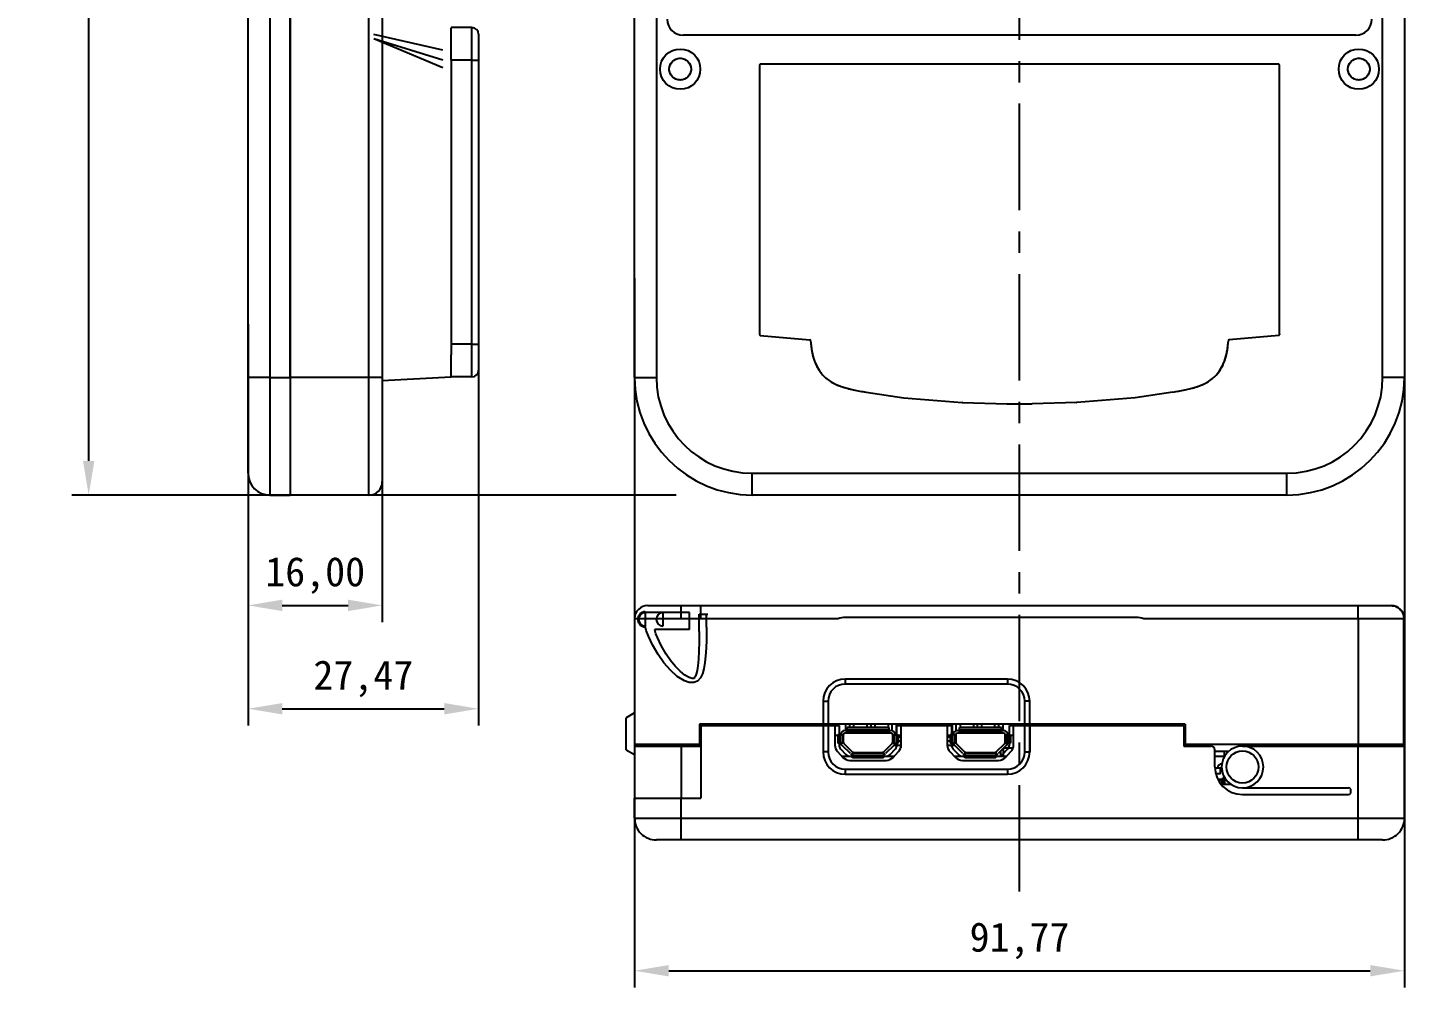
# Model space of a CAD drawing. Header units: inches. Extents: x 101 to 265, y 24 to 241.
# Drawn here: x 100.8 to 265, y 24 to 138.5 of the extents above; entities that cross this region are included whole.
import ezdxf

# ---------------------------------------------------------------- set-up
doc = ezdxf.new("R2010")
doc.units = ezdxf.units.IN
doc.header["$MEASUREMENT"] = 0
doc.linetypes.add('CENTERX2', pattern=[20.32, 12.7, -2.54, 2.54, -2.54])
doc.styles.get("Standard").update_dxf_attribs({"font": 'simsun.ttc'})
doc.dimstyles.new('ISO-25', dxfattribs={"dimtxt": 2.5, "dimasz": 2.5, "dimexe": 1.25, "dimexo": 0.625, "dimtad": 1, "dimtxsty": 'Standard', "dimcen": 2.5, "dimadec": 0, "dimazin": 0, "dimtfac": 1, "dimtmove": 0, "dimatfit": 3, "dimfxl": 1, "dimarcsym": 0})

# ---------------------------------------------------------------- blocks, each defined once
blk = doc.blocks.new('*D21')
at = {"color": 0, "lineweight": -2}
for p, q in [((178.13, 226.24), (106.11, 226.24)), ((108.11, 222.16), (108.11, 158.07)), ((108.11, 86.85), (108.11, 150.94)), ((178.13, 82.77), (106.11, 82.77))]:
    blk.add_line(p, q, dxfattribs=at)
at = {"color": 0}
for points in [[(108.79, 222.16), (107.43, 222.16), (108.11, 226.24)], [(107.43, 86.85), (108.79, 86.85), (108.11, 82.77)]]:
    blk.add_solid(points, dxfattribs=at)
at = {"layer": 'Defpoints', "color": 0}
for p in [(178.13, 226.24), (108.11, 82.77), (178.13, 82.77)]:
    blk.add_point(p, dxfattribs=at)
at = {"color": 0, "insert": (108.11, 154.51), "char_height": 3.5, "attachment_point": 5}
blk.add_mtext('143,47', dxfattribs=at)
blk = doc.blocks.new('*D22')
at = {"color": 0, "lineweight": -2}
for p, q in [((127.11, 88.32), (127.11, 67.61)), ((143.11, 88.32), (143.11, 67.61)), ((131.19, 69.61), (139.03, 69.61))]:
    blk.add_line(p, q, dxfattribs=at)
at = {"color": 0}
for points in [[(131.19, 70.29), (131.19, 68.93), (127.11, 69.61)], [(139.03, 68.93), (139.03, 70.29), (143.11, 69.61)]]:
    blk.add_solid(points, dxfattribs=at)
at = {"layer": 'Defpoints', "color": 0}
for p in [(127.11, 88.32), (143.11, 88.32), (143.11, 69.61)]:
    blk.add_point(p, dxfattribs=at)
at = {"color": 0, "insert": (135.11, 73.18), "char_height": 3.5, "attachment_point": 5}
blk.add_mtext('16,00', dxfattribs=at)
blk = doc.blocks.new('*D23')
at = {"color": 0, "lineweight": -2}
for p, q in [((127.11, 103.14), (127.11, 55.28)), ((154.58, 103.14), (154.58, 55.28)), ((131.19, 57.28), (150.5, 57.28))]:
    blk.add_line(p, q, dxfattribs=at)
at = {"color": 0}
for points in [[(131.19, 57.96), (131.19, 56.6), (127.11, 57.28)], [(150.5, 56.6), (150.5, 57.96), (154.58, 57.28)]]:
    blk.add_solid(points, dxfattribs=at)
at = {"layer": 'Defpoints', "color": 0}
for p in [(127.11, 103.14), (154.58, 103.14), (154.58, 57.28)]:
    blk.add_point(p, dxfattribs=at)
at = {"color": 0, "insert": (140.85, 60.85), "char_height": 3.5, "attachment_point": 5}
blk.add_mtext('27,47', dxfattribs=at)
blk = doc.blocks.new('*D24')
at = {"color": 0, "lineweight": -2}
for p, q in [((173.18, 108.65), (173.18, 24.03)), ((264.95, 108.65), (264.95, 24.03)), ((177.26, 26.03), (260.87, 26.03))]:
    blk.add_line(p, q, dxfattribs=at)
at = {"color": 0}
for points in [[(177.26, 26.71), (177.26, 25.35), (173.18, 26.03)], [(260.87, 25.35), (260.87, 26.71), (264.95, 26.03)]]:
    blk.add_solid(points, dxfattribs=at)
at = {"layer": 'Defpoints', "color": 0}
for p in [(173.18, 108.65), (264.95, 108.65), (264.95, 26.03)]:
    blk.add_point(p, dxfattribs=at)
at = {"color": 0, "insert": (219.07, 29.6), "char_height": 3.5, "attachment_point": 5}
blk.add_mtext('91,77', dxfattribs=at)

msp = doc.modelspace()

# ---------------------------------------------------------------- linework, layer by layer
at = {"color": 7, "linetype": 'CENTERX2'}
for p, q in [((219.066, 35.478), (219.066, 240.028)), ((203.51, 54.376), (198.51, 54.376)), ((216.91, 54.376), (211.91, 54.376))]:
    msp.add_line(p, q, dxfattribs=at)
at = {"color": 7, "linetype": 'Continuous', "lineweight": 25}
for p, q in [((127.113, 96.807), (127.113, 220.706)), ((129.713, 220.706), (129.713, 96.807)), ((262.353, 96.807), (262.353, 220.706)), ((264.953, 220.706), (264.953, 96.807)), ((173.18, 96.807), (173.18, 186.704)), ((175.78, 186.704), (175.78, 96.808)), ((132.113, 96.807), (132.113, 165.387)), ((132.113, 165.187), (132.113, 96.807)), ((141.513, 96.807), (141.513, 165.257)), ((143.113, 165.257), (143.113, 96.807)), ((151.313, 138.539), (151.313, 138.477)), ((153.783, 138.539), (151.313, 138.539)), ((151.313, 138.326), (151.313, 138.477)), ((151.313, 138.054), (151.313, 138.326)), ((151.313, 137.645), (151.313, 138.054)), ((153.783, 134.639), (153.783, 138.539)), ((151.313, 137.109), (151.313, 137.645)), ((151.313, 136.508), (151.313, 137.109)), ((151.313, 135.897), (151.313, 136.508)), ((154.583, 137.739), (154.583, 134.639)), ((259.174, 137.624), (178.964, 137.621)), ((151.313, 135.32), (151.313, 135.897)), ((151.313, 134.885), (151.313, 135.32)), ((151.313, 134.639), (151.313, 134.885)), ((151.313, 134.639), (151.313, 100.762)), ((153.783, 134.639), (151.313, 134.639)), ((153.783, 100.762), (153.783, 134.639)), ((153.783, 134.639), (154.583, 134.639)), ((154.583, 134.639), (154.583, 100.762)), ((188.07, 134.048), (188.07, 101.998)), ((249.962, 134.148), (188.17, 134.148)), ((250.062, 101.997), (250.062, 134.048)), ((188.07, 101.998), (188.07, 101.902)), ((188.161, 101.802), (194.075, 101.268)), ((249.971, 101.802), (244.057, 101.268)), ((250.062, 101.902), (250.062, 101.997)), ((151.313, 100.762), (151.313, 99.503)), ((153.783, 100.762), (151.313, 100.762)), ((153.783, 96.862), (153.783, 100.762)), ((153.783, 100.762), (154.583, 100.762)), ((154.583, 100.762), (154.583, 97.662)), ((151.313, 98.893), (151.313, 99.503)), ((151.313, 98.292), (151.313, 98.893)), ((143.113, 96.451), (151.303, 96.862)), ((151.313, 97.756), (151.313, 98.292)), ((151.313, 97.346), (151.313, 97.756)), ((151.313, 97.075), (151.313, 97.346)), ((151.313, 96.924), (151.313, 97.075)), ((153.783, 96.862), (151.313, 96.862)), ((127.113, 85.37), (127.113, 96.807)), ((129.713, 96.807), (132.113, 96.807)), ((129.713, 96.807), (129.713, 82.77)), ((141.513, 96.807), (132.113, 96.807)), ((132.113, 96.807), (132.113, 82.77)), ((143.113, 96.807), (141.513, 96.807)), ((141.513, 82.77), (141.513, 96.807)), ((143.113, 96.807), (143.113, 84.37)), ((173.18, 96.807), (175.78, 96.808)), ((264.953, 96.807), (262.353, 96.807)), ((200.786, 95.038), (205.285, 94.377)), ((205.292, 94.376), (212.248, 93.829)), ((212.253, 93.828), (217.549, 93.662)), ((217.552, 93.662), (220.58, 93.662)), ((225.879, 93.828), (220.584, 93.662)), ((232.84, 94.376), (225.884, 93.829)), ((237.346, 95.038), (232.847, 94.377)), ((187.215, 85.37), (250.916, 85.37)), ((187.215, 82.77), (187.215, 85.37)), ((250.916, 82.77), (250.916, 85.37)), ((129.713, 82.77), (132.113, 82.77)), ((141.513, 82.77), (132.113, 82.77)), ((250.916, 82.77), (187.215, 82.77)), ((174.78, 69.606), (178.717, 69.606)), ((178.717, 69.606), (181.089, 69.606)), ((181.089, 68.006), (181.089, 69.606)), ((181.089, 69.606), (259.417, 69.606)), ((259.417, 69.606), (263.25, 69.606)), ((178.717, 68.006), (173.18, 68.006)), ((173.18, 68.006), (173.18, 53.006)), ((181.089, 68.006), (178.717, 68.006)), ((197.416, 68.006), (181.089, 68.006)), ((232.995, 68.156), (198.295, 68.156)), ((259.417, 68.006), (233.874, 68.006)), ((264.881, 68.006), (259.417, 68.006)), ((259.417, 68.006), (259.417, 53.026)), ((264.881, 53.026), (264.881, 68.006)), ((264.954, 68.006), (264.954, 61.006)), ((217.635, 60.826), (198.295, 60.826)), ((198.295, 60.826), (198.295, 60.226)), ((217.635, 60.826), (217.635, 60.226)), ((264.954, 61.006), (264.881, 61.006)), ((264.954, 60.826), (264.881, 60.826)), ((264.954, 52.826), (264.954, 60.826)), ((217.635, 60.226), (198.295, 60.226)), ((195.645, 58.176), (195.645, 55.426)), ((195.645, 58.176), (196.245, 58.176)), ((196.245, 58.176), (196.245, 55.426)), ((220.285, 58.176), (219.685, 58.176)), ((219.685, 55.426), (219.685, 58.176)), ((220.285, 55.426), (220.285, 58.176)), ((173.18, 56.786), (172.181, 56.209)), ((195.645, 55.426), (180.939, 55.426)), ((180.939, 55.426), (180.939, 53.006)), ((181.089, 55.276), (181.089, 46.626)), ((181.089, 55.276), (195.645, 55.276)), ((183.085, 55.276), (183.085, 55.426)), ((184.085, 55.276), (184.085, 55.426)), ((185.625, 55.426), (185.625, 55.276)), ((186.625, 55.276), (186.625, 55.426)), ((188.165, 55.426), (188.165, 55.276)), ((189.165, 55.276), (189.165, 55.426)), ((190.705, 55.426), (190.705, 55.276)), ((191.705, 55.276), (191.705, 55.426)), ((192.215, 55.426), (192.215, 55.276)), ((196.245, 55.426), (195.645, 55.426)), ((195.645, 55.276), (195.645, 52.126)), ((195.645, 55.276), (196.245, 55.276)), ((196.215, 55.426), (196.215, 55.276)), ((219.685, 55.426), (196.245, 55.426)), ((196.245, 55.276), (196.245, 52.126)), ((196.245, 55.276), (197.06, 55.276)), ((196.785, 55.276), (196.785, 55.426)), ((197.06, 55.276), (197.06, 52.956)), ((197.41, 54.176), (197.41, 53.176)), ((197.656, 54.176), (197.41, 54.176)), ((197.656, 54.176), (197.656, 53.176)), ((197.915, 54.176), (197.656, 54.176)), ((197.915, 54.176), (197.915, 53.176)), ((198.06, 54.176), (197.915, 54.176)), ((198.06, 54.176), (198.06, 53.283)), ((198.26, 54.676), (198.51, 54.676)), ((198.51, 54.376), (198.26, 54.376)), ((198.325, 55.426), (198.325, 54.676)), ((203.51, 55.026), (198.51, 55.026)), ((198.51, 54.781), (198.51, 55.026)), ((203.51, 54.781), (198.51, 54.781)), ((198.51, 54.522), (198.51, 54.781)), ((203.51, 54.522), (198.51, 54.522)), ((198.51, 54.376), (198.51, 54.522)), ((203.51, 54.376), (198.51, 54.376)), ((199.325, 55.026), (199.325, 55.426)), ((200.865, 55.426), (200.865, 55.026)), ((201.865, 55.026), (201.865, 55.426)), ((203.405, 55.426), (203.405, 55.026)), ((203.51, 54.781), (203.51, 55.026)), ((203.51, 54.522), (203.51, 54.781)), ((203.51, 54.676), (203.76, 54.676)), ((203.51, 54.376), (203.51, 54.522)), ((203.76, 54.376), (203.51, 54.376)), ((203.96, 53.283), (203.96, 54.176)), ((203.96, 54.176), (204.105, 54.176)), ((204.105, 54.176), (204.105, 53.176)), ((204.105, 54.176), (204.365, 54.176)), ((204.365, 54.176), (204.365, 53.176)), ((204.365, 54.176), (204.61, 54.176)), ((204.405, 54.176), (204.405, 55.426)), ((204.61, 54.176), (204.61, 53.176)), ((204.915, 55.426), (204.915, 52.637)), ((204.96, 52.956), (204.96, 55.276)), ((204.96, 55.276), (210.46, 55.276)), ((210.215, 55.426), (210.215, 55.276)), ((210.46, 55.276), (210.46, 52.956)), ((210.81, 54.176), (210.81, 53.176)), ((211.056, 54.176), (210.81, 54.176)), ((211.025, 55.426), (211.025, 54.176)), ((211.056, 54.176), (211.056, 53.176)), ((211.315, 54.176), (211.056, 54.176)), ((211.315, 54.176), (211.315, 53.176)), ((211.46, 54.176), (211.315, 54.176)), ((211.46, 54.176), (211.46, 53.283)), ((211.66, 54.676), (211.91, 54.676)), ((211.91, 54.376), (211.66, 54.376)), ((216.91, 55.026), (211.91, 55.026)), ((211.91, 54.781), (211.91, 55.026)), ((216.91, 54.781), (211.91, 54.781)), ((211.91, 54.522), (211.91, 54.781)), ((216.91, 54.522), (211.91, 54.522)), ((211.91, 54.376), (211.91, 54.522)), ((216.91, 54.376), (211.91, 54.376)), ((212.025, 55.026), (212.025, 55.426)), ((213.565, 55.426), (213.565, 55.026)), ((214.565, 55.026), (214.565, 55.426)), ((216.105, 55.426), (216.105, 55.026)), ((216.91, 54.781), (216.91, 55.026)), ((216.91, 54.522), (216.91, 54.781)), ((216.91, 54.676), (217.16, 54.676)), ((216.91, 54.376), (216.91, 54.522)), ((217.16, 54.376), (216.91, 54.376)), ((217.105, 54.676), (217.105, 55.426)), ((217.36, 53.283), (217.36, 54.176)), ((217.36, 54.176), (217.505, 54.176)), ((217.505, 54.176), (217.505, 53.176)), ((217.505, 54.176), (217.765, 54.176)), ((217.765, 54.176), (217.765, 53.176)), ((217.765, 54.176), (218.01, 54.176)), ((218.01, 54.176), (218.01, 53.176)), ((218.36, 52.956), (218.36, 55.276)), ((218.36, 55.276), (219.685, 55.276)), ((218.645, 55.426), (218.645, 55.276)), ((219.645, 55.276), (219.645, 55.426)), ((220.285, 55.426), (219.685, 55.426)), ((219.685, 52.126), (219.685, 55.276)), ((219.685, 55.276), (220.285, 55.276)), ((238.795, 55.426), (220.285, 55.426)), ((220.285, 52.126), (220.285, 55.276)), ((220.285, 55.276), (238.645, 55.276)), ((221.185, 55.426), (221.185, 55.276)), ((222.185, 55.276), (222.185, 55.426)), ((222.465, 55.276), (222.465, 55.426)), ((225.415, 55.276), (225.415, 55.426)), ((226.265, 55.426), (226.265, 55.276)), ((227.265, 55.276), (227.265, 55.426)), ((228.665, 55.276), (228.665, 55.426)), ((231.615, 55.276), (231.615, 55.426)), ((232.345, 55.276), (232.345, 55.426)), ((234.945, 55.426), (234.945, 55.276)), ((235.945, 55.276), (235.945, 55.426)), ((237.485, 55.426), (237.485, 55.276)), ((238.485, 55.276), (238.485, 55.426)), ((238.645, 55.276), (238.645, 52.826)), ((238.795, 55.426), (238.795, 53.026)), ((178.717, 53.006), (173.18, 53.006)), ((173.18, 53.006), (173.18, 51.806)), ((173.18, 52.826), (173.18, 51.626)), ((173.18, 52.826), (178.717, 52.826)), ((174.58, 53.006), (174.58, 52.826)), ((174.58, 52.826), (174.58, 53.006)), ((174.765, 52.826), (174.765, 53.006)), ((175.615, 52.826), (175.615, 53.006)), ((178.165, 52.826), (178.165, 53.006)), ((180.939, 53.006), (178.717, 53.006)), ((178.717, 52.826), (178.717, 46.626)), ((178.717, 52.826), (181.089, 52.826)), ((178.835, 53.006), (178.835, 52.826)), ((178.845, 53.006), (178.845, 52.826)), ((179.365, 53.006), (179.365, 52.826)), ((179.415, 52.826), (179.415, 53.006)), ((180.815, 52.926), (180.815, 52.826)), ((180.815, 52.926), (181.089, 52.926)), ((181.089, 52.826), (181.089, 46.626)), ((197.06, 54.126), (197.41, 54.126)), ((197.656, 53.176), (197.41, 53.176)), ((197.915, 53.176), (197.656, 53.176)), ((198.914, 51.923), (197.907, 52.93)), ((198.06, 53.176), (197.915, 53.176)), ((198.06, 53.283), (198.06, 53.176)), ((198.119, 53.142), (199.126, 52.135)), ((202.894, 52.135), (203.902, 53.142)), ((204.114, 52.93), (203.107, 51.923)), ((203.96, 53.283), (203.96, 53.176)), ((203.96, 53.176), (204.105, 53.176)), ((204.105, 53.176), (204.365, 53.176)), ((204.11, 52.926), (204.915, 52.926)), ((204.365, 53.176), (204.61, 53.176)), ((204.61, 54.126), (204.915, 54.126)), ((204.61, 53.926), (204.915, 53.926)), ((210.46, 54.126), (210.81, 54.126)), ((210.46, 53.926), (210.81, 53.926)), ((210.46, 52.926), (211.31, 52.926)), ((211.056, 53.176), (210.81, 53.176)), ((211.315, 53.176), (211.056, 53.176)), ((212.314, 51.923), (211.307, 52.93)), ((211.46, 53.176), (211.315, 53.176)), ((211.46, 53.283), (211.46, 53.176)), ((211.519, 53.142), (212.526, 52.135)), ((216.294, 52.135), (217.302, 53.142)), ((217.514, 52.93), (216.507, 51.923)), ((217.115, 52.531), (217.115, 51.626)), ((217.21, 52.626), (218.312, 52.626)), ((217.36, 53.283), (217.36, 53.176)), ((217.36, 53.176), (217.505, 53.176)), ((217.505, 53.176), (217.765, 53.176)), ((217.765, 53.176), (218.01, 53.176)), ((218.01, 54.126), (218.36, 54.126)), ((238.645, 54.126), (238.795, 54.126)), ((238.645, 52.826), (241.857, 52.826)), ((259.417, 53.026), (238.795, 53.026)), ((239.215, 53.026), (239.215, 52.826)), ((240.465, 53.026), (240.465, 52.826)), ((240.565, 53.026), (240.565, 52.826)), ((241.965, 53.026), (241.965, 52.814)), ((245.647, 52.826), (259.417, 52.826)), ((264.881, 53.026), (259.417, 53.026)), ((259.417, 44.226), (259.417, 52.826)), ((259.417, 52.826), (264.954, 52.826)), ((263.215, 53.026), (263.215, 52.826)), ((264.954, 44.226), (264.954, 52.826)), ((172.181, 52.384), (173.18, 51.807)), ((173.18, 51.626), (173.18, 46.626)), ((196.245, 52.126), (195.645, 52.126)), ((197.376, 52.165), (198.02, 51.485)), ((197.886, 51.626), (199.16, 51.626)), ((198.855, 51.126), (203.166, 51.126)), ((199.267, 52.076), (199.16, 52.076)), ((199.16, 52.076), (199.16, 51.931)), ((202.86, 51.931), (199.16, 51.931)), ((199.16, 51.931), (199.16, 51.672)), ((202.86, 51.672), (199.16, 51.672)), ((199.16, 51.426), (199.16, 51.672)), ((202.86, 51.426), (199.16, 51.426)), ((199.267, 52.076), (202.753, 52.076)), ((202.86, 52.076), (202.753, 52.076)), ((202.86, 52.076), (202.86, 51.931)), ((202.86, 51.931), (202.86, 51.672)), ((202.86, 51.426), (202.86, 51.672)), ((202.86, 51.626), (204.134, 51.626)), ((204, 51.485), (204.645, 52.165)), ((210.776, 52.165), (211.42, 51.485)), ((211.286, 51.626), (212.56, 51.626)), ((212.255, 51.126), (216.566, 51.126)), ((212.667, 52.076), (212.56, 52.076)), ((212.56, 52.076), (212.56, 51.931)), ((216.26, 51.931), (212.56, 51.931)), ((212.56, 51.931), (212.56, 51.672)), ((216.26, 51.672), (212.56, 51.672)), ((212.56, 51.426), (212.56, 51.672)), ((216.26, 51.426), (212.56, 51.426)), ((212.667, 52.076), (216.153, 52.076)), ((216.26, 52.076), (216.153, 52.076)), ((216.26, 52.076), (216.26, 51.931)), ((216.26, 51.931), (216.26, 51.672)), ((216.26, 51.426), (216.26, 51.672)), ((216.26, 51.626), (217.534, 51.626)), ((216.815, 52.231), (216.815, 51.626)), ((217.4, 51.485), (218.045, 52.165)), ((219.685, 52.126), (220.285, 52.126)), ((242.357, 50.336), (242.357, 52.326)), ((242.357, 52.226), (244.026, 52.226)), ((242.357, 51.626), (243.517, 51.626)), ((243.457, 52.226), (243.457, 51.626)), ((198.295, 50.076), (198.295, 49.476)), ((198.295, 50.076), (217.635, 50.076)), ((198.295, 49.476), (217.635, 49.476)), ((217.635, 50.076), (217.635, 49.476)), ((242.359, 50.226), (243.159, 50.226)), ((243.015, 49.526), (242.458, 49.526)), ((243.015, 49.526), (243.015, 50.226)), ((243.297, 48.826), (242.724, 48.826)), ((242.75, 48.776), (243.246, 48.776)), ((242.96, 48.438), (242.99, 48.439)), ((242.99, 48.424), (242.99, 48.439)), ((243.106, 48.246), (243.17, 48.246)), ((244.325, 48.226), (243.123, 48.226)), ((243.17, 48.285), (243.17, 48.246)), ((243.17, 48.246), (243.297, 48.246)), ((243.17, 48.246), (243.17, 48.226)), ((243.171, 48.57), (243.264, 48.826)), ((243.185, 48.565), (243.171, 48.57)), ((243.297, 48.226), (243.297, 49.021)), ((243.297, 49.021), (243.497, 49.021)), ((245.647, 47.846), (258.289, 47.846)), ((258.547, 47.193), (258.547, 47.7)), ((173.18, 46.626), (178.717, 46.626)), ((173.18, 44.226), (173.18, 46.626)), ((178.717, 46.626), (181.089, 46.626)), ((178.717, 44.226), (178.717, 46.626)), ((245.647, 47.046), (258.289, 47.046)), ((173.18, 44.226), (178.717, 44.226)), ((178.717, 44.226), (259.417, 44.226)), ((178.717, 41.626), (178.717, 44.226)), ((259.417, 41.626), (259.417, 44.226)), ((259.417, 44.226), (264.954, 44.226)), ((178.717, 41.626), (175.78, 41.626)), ((259.417, 41.626), (178.717, 41.626)), ((262.354, 41.626), (259.417, 41.626))]:
    msp.add_line(p, q, dxfattribs=at)
at = {"color": 7, "linetype": 'Continuous'}
for p, q in [((150.313, 135.839), (142.113, 137.7)), ((150.313, 135.839), (142.113, 137.7)), ((150.313, 134.639), (142.113, 137.2)), ((150.313, 133.733), (142.113, 137.2)), ((259.174, 137.624), (178.964, 137.621)), ((188.07, 134.048), (188.07, 101.998)), ((249.962, 134.148), (188.17, 134.148)), ((250.062, 101.998), (250.062, 134.048)), ((188.07, 101.997), (188.07, 101.902)), ((188.161, 101.802), (194.075, 101.268)), ((249.971, 101.802), (244.057, 101.268)), ((250.062, 101.998), (250.062, 101.902)), ((200.786, 95.038), (200.783, 95.039)), ((200.786, 95.038), (205.285, 94.377)), ((205.292, 94.376), (205.285, 94.377)), ((205.292, 94.376), (212.248, 93.829)), ((212.253, 93.828), (212.248, 93.829)), ((212.253, 93.828), (217.549, 93.662)), ((217.552, 93.662), (217.549, 93.662)), ((217.552, 93.662), (220.58, 93.662)), ((220.58, 93.662), (220.584, 93.662)), ((225.879, 93.828), (220.584, 93.662)), ((225.879, 93.828), (225.884, 93.829)), ((232.84, 94.376), (225.884, 93.829)), ((232.84, 94.376), (232.847, 94.377)), ((237.346, 95.038), (232.847, 94.377)), ((237.346, 95.038), (237.349, 95.039)), ((179.712, 68.746), (174.456, 68.746)), ((174.456, 68.746), (174.456, 67.146)), ((179.712, 68.746), (174.456, 68.746)), ((174.456, 68.746), (174.456, 67.146)), ((179.712, 68.746), (175.956, 68.746)), ((176.556, 68.746), (176.556, 67.146)), ((179.712, 68.746), (176.556, 68.746)), ((179.712, 66.746), (179.712, 68.746)), ((179.712, 66.746), (179.712, 68.746)), ((179.712, 66.746), (179.712, 68.746)), ((179.712, 66.746), (179.712, 68.746)), ((180.895, 66.502), (180.895, 68.581)), ((180.895, 68.581), (181.895, 68.581)), ((180.895, 66.502), (180.895, 68.581)), ((180.895, 68.581), (181.895, 68.581)), ((180.895, 66.502), (180.895, 68.581)), ((180.895, 68.581), (181.895, 68.581)), ((181.756, 67.017), (181.756, 68.581)), ((179.712, 66.746), (175.588, 66.746)), ((179.712, 66.746), (175.588, 66.746)), ((179.712, 66.746), (175.588, 66.746)), ((179.574, 66.746), (176.771, 66.746)), ((195.645, 55.276), (195.645, 52.126)), ((197.06, 55.276), (197.06, 52.956)), ((197.06, 55.276), (197.56, 55.276)), ((197.56, 55.276), (197.56, 52.956)), ((204.46, 52.956), (204.46, 55.276)), ((204.46, 55.276), (204.96, 55.276)), ((204.96, 52.956), (204.96, 55.276)), ((210.46, 55.276), (210.46, 52.956)), ((210.46, 55.276), (210.96, 55.276)), ((210.96, 55.276), (210.96, 52.956)), ((217.86, 52.956), (217.86, 55.276)), ((217.86, 55.276), (218.36, 55.276)), ((218.36, 52.956), (218.36, 55.276)), ((220.285, 55.276), (220.285, 52.126)), ((173.182, 52.826), (173.182, 52.826)), ((173.181, 51.626), (173.181, 51.626)), ((197.376, 52.165), (198.02, 51.485)), ((197.738, 52.509), (198.383, 51.829)), ((198.855, 51.626), (203.166, 51.626)), ((198.855, 51.126), (203.166, 51.126)), ((203.637, 51.829), (204.282, 52.509)), ((204, 51.485), (204.645, 52.165)), ((210.776, 52.165), (211.42, 51.485)), ((211.138, 52.509), (211.783, 51.829)), ((212.255, 51.626), (216.566, 51.626)), ((212.255, 51.126), (216.566, 51.126)), ((217.037, 51.829), (217.682, 52.509)), ((217.4, 51.485), (218.045, 52.165)), ((173.181, 41.626), (173.181, 41.626)), ((173.182, 41.626), (173.182, 41.626))]:
    msp.add_line(p, q, dxfattribs=at)
at = {"color": 8, "linetype": 'Continuous', "lineweight": 25}
for p, q in [((186.125, 55.276), (186.125, 55.426)), ((188.665, 55.276), (188.665, 55.426)), ((191.205, 55.276), (191.205, 55.426)), ((196.285, 55.276), (196.285, 55.426)), ((198.825, 55.026), (198.825, 55.426)), ((201.365, 55.026), (201.365, 55.426)), ((203.905, 54.655), (203.905, 55.426)), ((211.525, 54.658), (211.525, 55.426)), ((214.065, 55.026), (214.065, 55.426)), ((216.605, 55.026), (216.605, 55.426)), ((219.145, 55.276), (219.145, 55.426)), ((221.685, 55.276), (221.685, 55.426)), ((226.765, 55.276), (226.765, 55.426)), ((231.845, 55.276), (231.845, 55.426)), ((235.445, 55.426), (235.445, 55.276)), ((237.985, 55.426), (237.985, 55.276)), ((204.915, 53.426), (204.61, 53.426)), ((210.81, 53.426), (210.46, 53.426)), ((242.99, 48.424), (242.97, 48.423)), ((242.99, 48.424), (242.991, 48.394)), ((243.28, 48.826), (243.185, 48.565)), ((243.185, 48.565), (243.297, 48.525)), ((243.497, 49.021), (243.497, 48.226))]:
    msp.add_line(p, q, dxfattribs=at)
at = {"color": 7, "linetype": 'Continuous', "flags": 128}
for points in [[(194.166, 101.176), (194.222, 100.566), (194.309, 99.953), (194.447, 99.334), (194.641, 98.721), (194.897, 98.132), (195.211, 97.595), (195.587, 97.112), (196.019, 96.693), (196.5, 96.342), (197.129, 96.001), (197.807, 95.729), (198.523, 95.51), (199.267, 95.33), (200.024, 95.177), (200.783, 95.039)], [(237.349, 95.039), (238.161, 95.187), (238.97, 95.353), (239.76, 95.552), (240.517, 95.798), (241.08, 96.036), (241.606, 96.325), (242.09, 96.674), (242.524, 97.089), (242.91, 97.578), (243.232, 98.126), (243.489, 98.716), (243.685, 99.33), (243.822, 99.951), (243.91, 100.565), (243.967, 101.176)], [(181.756, 67.017), (181.739, 65.355), (181.682, 63.946), (181.573, 62.784), (181.445, 62.039), (181.273, 61.438), (181.054, 60.976), (180.697, 60.584), (180.242, 60.406), (179.705, 60.425), (179.13, 60.608), (178.274, 61.127), (177.448, 61.873), (176.678, 62.776), (175.986, 63.764), (175.331, 64.885), (174.835, 65.922), (174.579, 66.615), (174.456, 67.146)], [(181.756, 67.017), (181.739, 65.355), (181.682, 63.946), (181.573, 62.784), (181.445, 62.039), (181.273, 61.438), (181.054, 60.976), (180.697, 60.584), (180.242, 60.406), (179.705, 60.425), (179.13, 60.608), (178.274, 61.127), (177.448, 61.873), (176.678, 62.776), (175.986, 63.764), (175.331, 64.885), (174.835, 65.922), (174.579, 66.615), (174.456, 67.146)], [(181.756, 67.017), (181.739, 65.355), (181.682, 63.946), (181.573, 62.784), (181.445, 62.039), (181.273, 61.438), (181.054, 60.976), (180.697, 60.584), (180.242, 60.406), (179.705, 60.425), (179.13, 60.608), (178.274, 61.127), (177.448, 61.873), (176.678, 62.776), (175.986, 63.764), (175.331, 64.885), (174.835, 65.922), (174.579, 66.615), (174.456, 67.146)], [(180.895, 66.502), (180.886, 65.246), (180.856, 64.146), (180.801, 63.195), (180.72, 62.401), (180.627, 61.833), (180.516, 61.397), (180.426, 61.151), (180.344, 60.99), (180.287, 60.911), (180.262, 60.888), (180.258, 60.886), (180.251, 60.883), (180.167, 60.877), (180.027, 60.894), (179.672, 61.009), (179.156, 61.306), (178.597, 61.768), (178.026, 62.361), (177.475, 63.049), (176.966, 63.789), (176.353, 64.838), (175.896, 65.795), (175.733, 66.215), (175.629, 66.552), (175.588, 66.746)], [(180.895, 66.502), (180.886, 65.246), (180.856, 64.146), (180.801, 63.195), (180.72, 62.401), (180.627, 61.833), (180.516, 61.397), (180.426, 61.151), (180.344, 60.99), (180.287, 60.911), (180.262, 60.888), (180.258, 60.886), (180.251, 60.883), (180.167, 60.877), (180.027, 60.894), (179.672, 61.009), (179.156, 61.306), (178.597, 61.768), (178.026, 62.361), (177.475, 63.049), (176.966, 63.789), (176.353, 64.838), (175.896, 65.795), (175.733, 66.215), (175.629, 66.552), (175.588, 66.746)], [(180.895, 66.502), (180.886, 65.246), (180.856, 64.146), (180.801, 63.195), (180.72, 62.401), (180.627, 61.833), (180.516, 61.397), (180.426, 61.151), (180.344, 60.99), (180.287, 60.911), (180.262, 60.888), (180.258, 60.886), (180.251, 60.883), (180.167, 60.877), (180.027, 60.894), (179.672, 61.009), (179.156, 61.306), (178.597, 61.768), (178.026, 62.361), (177.475, 63.049), (176.966, 63.789), (176.353, 64.838), (175.896, 65.795), (175.733, 66.215), (175.629, 66.552), (175.588, 66.746)]]:
    msp.add_lwpolyline(points, dxfattribs=at)
at = {"color": 7, "linetype": 'Continuous', "lineweight": 25, "flags": 128}
for points in [[(129.713, 96.807), (129.205, 96.807), (128.718, 96.807), (128.268, 96.807), (127.874, 96.807), (127.551, 96.807), (127.31, 96.807), (127.162, 96.807), (127.113, 96.807)], [(178.717, 68.006), (178.717, 68.318), (178.717, 68.619), (178.717, 68.895), (178.717, 69.138), (178.717, 69.337), (178.717, 69.484), (178.717, 69.575), (178.717, 69.606)], [(259.417, 68.006), (259.417, 68.318), (259.417, 68.619), (259.417, 68.895), (259.417, 69.138), (259.417, 69.337), (259.417, 69.484), (259.417, 69.575), (259.417, 69.606)], [(172.181, 54.296), (172.181, 54.812), (172.181, 55.29), (172.181, 55.694), (172.181, 55.994), (172.181, 56.169), (172.181, 56.209)], [(172.181, 52.384), (172.181, 52.424), (172.181, 52.598), (172.181, 52.898), (172.181, 53.302), (172.181, 53.78), (172.181, 54.296)], [(243.497, 49.021), (243.517, 49.024), (243.529, 49.027)]]:
    msp.add_lwpolyline(points, dxfattribs=at)
at = {"color": 7, "linetype": 'Continuous', "lineweight": 25}
for centre, radius in [((178.617, 133.575), 2.4), ((178.617, 133.575), 1.3), ((259.514, 133.575), 2.4), ((259.514, 133.575), 1.3), ((245.647, 50.336), 1.913)]:
    msp.add_circle(centre, radius, dxfattribs=at)
at = {"color": 7, "linetype": 'CENTERX2'}
for centre in [(178.617, 133.575), (259.514, 133.575)]:
    msp.add_circle(centre, 1.3, dxfattribs=at)
at = {"color": 7, "linetype": 'Continuous'}
for centre, radius, start, end in [((178.964, 139.521), 1.9, 180.002, 270.002), ((259.174, 139.524), 1.9, 270.002, 0.002), ((188.17, 134.048), 0.1, 90, 180), ((249.962, 134.048), 0.1, 0, 90), ((188.17, 101.902), 0.1, 180.14802, 264.83826), ((249.962, 101.902), 0.1, 275.16174, 359.85198), ((194.066, 101.168), 0.1, 4.61378, 84.83826), ((244.066, 101.168), 0.1, 95.16174, 175.38622), ((174.456, 67.946), 0.8, 90, 270), ((174.456, 67.946), 0.8, 90, 270), ((176.556, 67.946), 0.8, 90, 270), ((176.556, 67.946), 0.8, 90, 270), ((198.21, 52.956), 1.15, 180, 223.47247), ((198.21, 52.956), 0.65, 180, 223.47247), ((203.81, 52.956), 0.65, 316.52753, 0), ((203.81, 52.956), 1.15, 316.52753, 0), ((211.61, 52.956), 1.15, 180, 223.47247), ((211.61, 52.956), 0.65, 180, 223.47247), ((217.21, 52.956), 0.65, 316.52753, 0), ((217.21, 52.956), 1.15, 316.52753, 0), ((198.855, 52.276), 1.15, 223.47247, 270), ((198.855, 52.276), 0.65, 223.47247, 270), ((203.166, 52.276), 0.65, 270, 316.52753), ((203.166, 52.276), 1.15, 270, 316.52753), ((212.255, 52.276), 1.15, 223.47247, 270), ((212.255, 52.276), 0.65, 223.47247, 270), ((216.566, 52.276), 0.65, 270, 316.52753), ((216.566, 52.276), 1.15, 270, 316.52753), ((243.187, 50.21), 0.5, 90, 180)]:
    msp.add_arc(centre, radius, start, end, dxfattribs=at)
at = {"color": 7, "linetype": 'Continuous', "lineweight": 25}
for centre, radius, start, end in [((178.964, 139.521), 1.9, 180.002, 270.002), ((259.174, 139.524), 1.9, 270.002, 0.002), ((153.783, 137.739), 0.8, 0, 90), ((188.17, 134.048), 0.1, 90, 180), ((249.962, 134.048), 0.1, 360, 90), ((188.17, 101.902), 0.1, 180.14802, 264.83826), ((249.962, 101.902), 0.1, 275.16174, 359.85198), ((194.066, 101.168), 0.1, 4.61378, 84.83826), ((244.066, 101.168), 0.1, 95.16174, 175.38622), ((153.783, 97.662), 0.8, 270, 0), ((187.219, 96.81), 14.039, 180.00938, 269.985), ((187.219, 96.81), 11.439, 180.00938, 269.98159), ((250.916, 96.807), 11.437, 270.0001, 0.00001), ((250.916, 96.807), 14.037, 270.0001, 0), ((200.801, 95.137), 0.1, 259.84221, 261.64264), ((205.3, 94.476), 0.1, 261.64264, 265.49674), ((212.256, 93.928), 0.1, 265.49674, 268.20448), ((217.552, 93.762), 0.1, 268.20448, 270), ((220.58, 93.762), 0.1, 270, 271.79552), ((225.876, 93.928), 0.1, 271.79552, 274.50326), ((232.833, 94.476), 0.1, 274.50326, 278.35736), ((237.332, 95.137), 0.1, 278.35736, 280.15779), ((129.713, 85.37), 2.6, 180, 270), ((141.513, 84.37), 1.6, 270, 0), ((174.78, 68.006), 1.6, 90.0001, 179.99983), ((263.354, 68.006), 1.6, 0, 89.99999), ((198.295, 65.506), 2.65, 90, 109.37004), ((232.995, 65.506), 2.65, 70.62996, 90), ((198.295, 58.176), 2.65, 90, 180), ((217.635, 58.176), 2.65, 0, 90), ((198.295, 58.176), 2.05, 90, 180), ((217.635, 58.176), 2.05, 0, 90), ((198.26, 54.176), 0.5, 90, 180), ((198.26, 54.176), 0.2, 90, 180), ((203.76, 54.176), 0.5, 0, 90), ((203.76, 54.176), 0.2, 0, 90), ((211.66, 54.176), 0.5, 90, 180), ((211.66, 54.176), 0.2, 90, 180), ((217.16, 54.176), 0.5, 0, 90), ((217.16, 54.176), 0.2, 0, 90), ((198.21, 52.956), 1.15, 180, 223.47247), ((198.26, 53.283), 0.5, 192.36939, 225), ((198.26, 53.283), 0.2, 180, 225), ((203.76, 53.283), 0.2, 315, 0), ((203.76, 53.283), 0.5, 315, 347.63061), ((203.81, 52.956), 1.15, 316.52753, 0), ((211.61, 52.956), 1.15, 180, 223.47247), ((211.66, 53.283), 0.5, 192.36939, 225), ((211.66, 53.283), 0.2, 180, 225), ((217.16, 53.283), 0.2, 315, 0), ((217.16, 53.283), 0.5, 315, 347.63061), ((217.21, 52.956), 1.15, 316.52753, 0), ((241.857, 52.326), 0.5, 0, 90), ((245.647, 50.336), 2.49, 90, 270), ((245.647, 50.336), 2.49, 270, 90), ((198.295, 52.126), 2.65, 180, 270), ((198.295, 52.126), 2.05, 180, 270), ((198.855, 52.276), 1.15, 223.47247, 270), ((199.267, 52.276), 0.5, 225, 257.63061), ((199.267, 52.276), 0.2, 225, 270), ((202.753, 52.276), 0.2, 270, 315), ((202.753, 52.276), 0.5, 282.36939, 315), ((203.166, 52.276), 1.15, 270, 316.52753), ((212.255, 52.276), 1.15, 223.47247, 270), ((212.667, 52.276), 0.5, 225, 257.63061), ((212.667, 52.276), 0.2, 225, 270), ((216.153, 52.276), 0.2, 270, 315), ((216.153, 52.276), 0.5, 282.36939, 315), ((216.566, 52.276), 1.15, 270, 316.52753), ((217.635, 52.126), 2.65, 270, 0), ((217.635, 52.126), 2.05, 270, 0), ((245.647, 50.336), 3.29, 180, 270), ((242.983, 48.639), 0.2, 272, 340), ((242.983, 48.639), 0.215, 272, 340), ((242.983, 48.639), 0.4, 286.76097, 321.76207), ((258.289, 47.546), 0.3, 30.80691, 90), ((258.289, 47.346), 0.3, 270, 329.19309), ((175.78, 44.226), 2.6, 179.99598, 270), ((262.354, 44.226), 2.6, 270, 0.00721)]:
    msp.add_arc(centre, radius, start, end, dxfattribs=at)
at = {"color": 7, "linetype": 'CENTERX2'}
for radius in [0.9, 0.9, 0.8, 0.8]:
    msp.add_arc((174.456, 67.946), radius, 90, 270, dxfattribs=at)
at = {"color": 8, "linetype": 'Continuous', "lineweight": 25}
msp.add_arc((242.983, 48.639), 0.385, 285.84153, 324.69124, dxfattribs=at)
at = {"color": 7, "linetype": 'Continuous', "lineweight": 25}
for points, knots in [([(194.166, 101.176), (194.208, 100.719), (194.294, 99.786), (194.697, 98.429), (195.408, 97.202), (196.488, 96.266), (197.818, 95.682), (199.273, 95.31), (200.276, 95.13), (200.783, 95.039)], [0, 0, 0, 0, 0.1367438, 0.2785014, 0.4182666, 0.5531843, 0.6964643, 0.8467086, 1, 1, 1, 1]), ([(237.349, 95.039), (237.833, 95.125), (238.792, 95.298), (240.187, 95.646), (241.488, 96.18), (242.511, 96.984), (243.198, 97.974), (243.622, 99.008), (243.872, 100.09), (243.935, 100.818), (243.967, 101.176)], [0, 0, 0, 0, 0.1462825, 0.2900549, 0.4274791, 0.5620445, 0.6709028, 0.7825195, 0.893021, 1, 1, 1, 1]), ([(263.25, 69.606), (263.448, 69.586), (263.852, 69.545), (264.299, 69.262), (264.583, 68.949), (264.749, 68.665), (264.859, 68.346), (264.873, 68.12), (264.881, 68.006)], [0, 0, 0, 0, 0.23354568, 0.47744421, 0.60389794, 0.73306239, 0.86504898, 1, 1, 1, 1])]:
    msp.add_open_spline(points, degree=3, knots=knots, dxfattribs=at)

# ---------------------------------------------------------------- dimensions: what is measured, and where the dimension line sits
dim = msp.add_linear_dim(base=(108.1101, 82.7701), p1=(178.1263, 226.2447), p2=(178.1263, 82.7701), angle=90, dimstyle='ISO-25', override={"dimtxt": 3.5, "dimasz": 4.08, "dimexe": 2, "dimexo": 0, "dimgap": 1.524, "dimtih": 1, "dimtoh": 1, "dimzin": 0, "dimadec": 2, "dimtzin": 0})
dim.commit()
dim.dimension.update_dxf_attribs({"geometry": '*D21', "text_midpoint": (108.1101, 154.5074)})
for base, p1, p2, picture, middle in [((264.953, 26.033), (173.18, 108.652), (264.953, 108.652), '*D24', (219.066, 29.6)), ((154.583, 57.278), (127.113, 103.139), (154.583, 103.139), '*D23', (140.848, 60.846)), ((143.113, 69.608), (127.113, 88.315), (143.113, 88.315), '*D22', (135.113, 73.175))]:
    dim = msp.add_linear_dim(base=base, p1=p1, p2=p2, dimstyle='ISO-25', override={"dimtxt": 3.5, "dimasz": 4.08, "dimexe": 2, "dimexo": 0, "dimgap": 1.524, "dimtih": 1, "dimtoh": 1, "dimzin": 0, "dimadec": 2, "dimtzin": 0})
    dim.commit()
    dim.dimension.update_dxf_attribs({"geometry": picture, "text_midpoint": middle})

doc.saveas('drawing.dxf')
